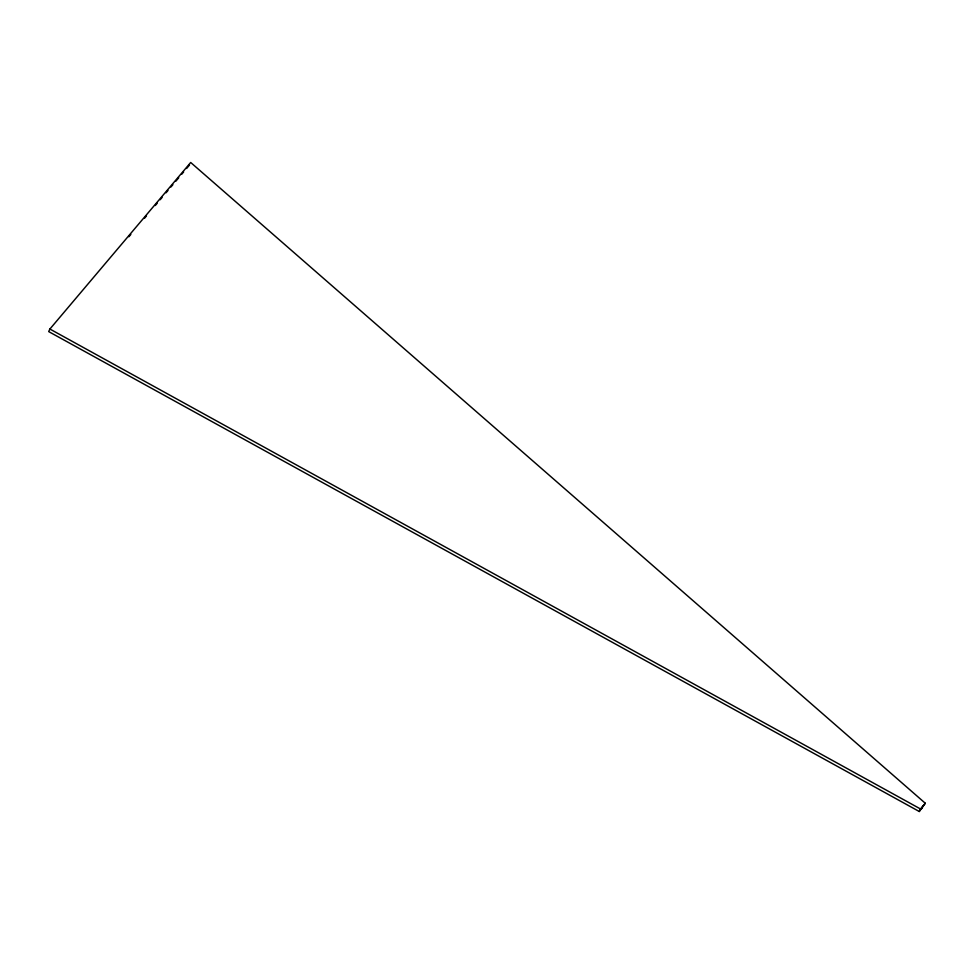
<?xml version="1.0" encoding="UTF-8"?>
<svg xmlns="http://www.w3.org/2000/svg" width="974" height="974" viewBox="0 0 974 974"><rect width="100%" height="100%" fill="white"/><g stroke="black" fill="none" stroke-linecap="round" stroke-linejoin="round"><path stroke-width="1.46" d="M49.893 329.042L48.7 331.598L919.286 811.512L925.3 803.258L190.697 162.488L49.893 329.042L920.479 808.968L925.3 803.258M919.286 811.512L920.479 808.968M921.696 808.664L922.889 806.119M128.885 236.743L130.833 234.43M144.529 218.237L146.477 215.924M155.28 205.514L157.24 203.201M160.174 199.731L162.122 197.418M166.043 192.791L167.991 190.478M170.925 187.008L172.885 184.695M175.819 181.225L178.753 177.755M181.688 174.285L183.636 171.972M186.57 168.502L189.504 165.032"/></g></svg>
